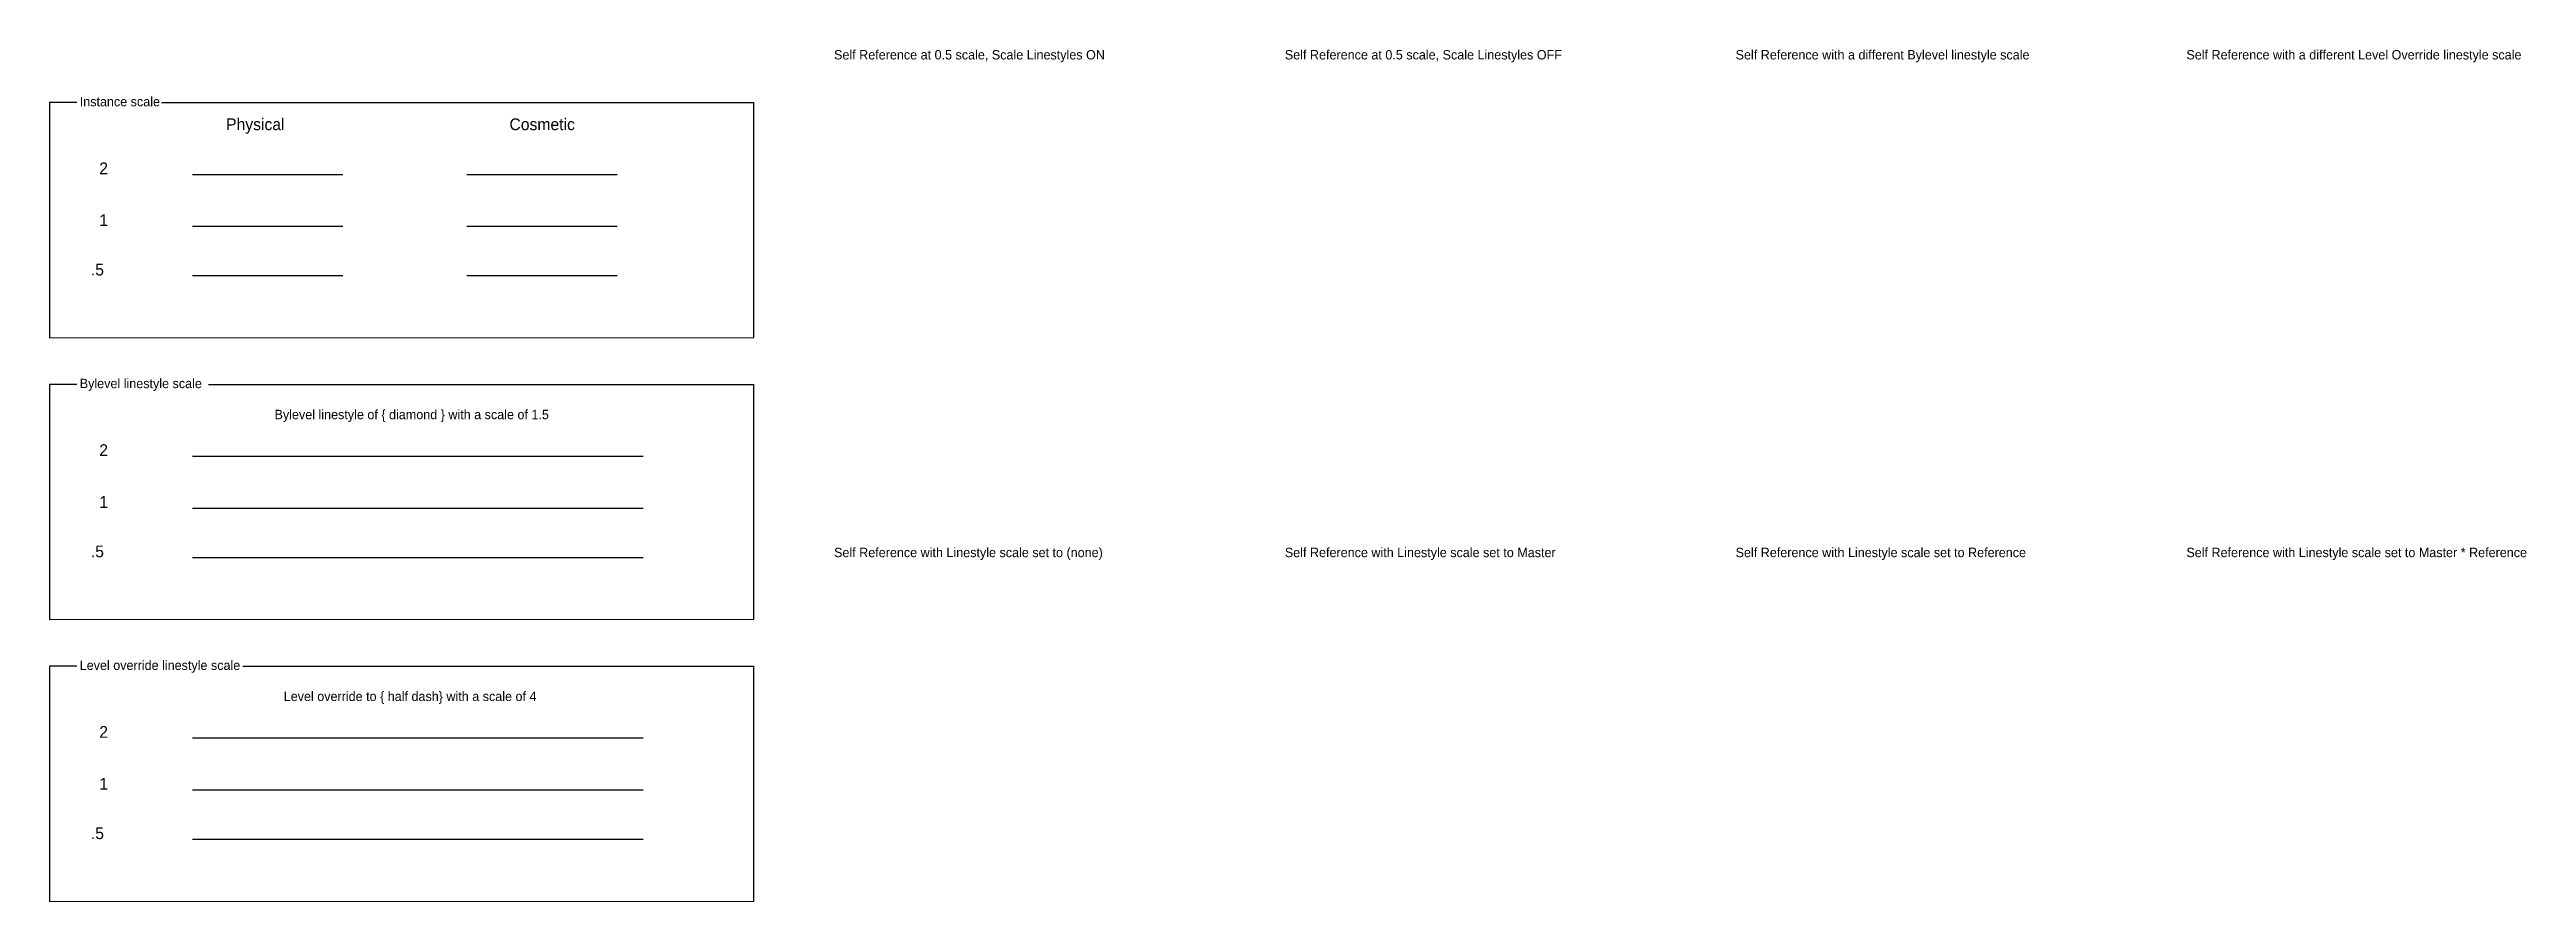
# Model space of a CAD drawing. Extents: x 94 to 918, y 455 to 738.
import ezdxf

# ---------------------------------------------------------------- set-up
doc = ezdxf.new("R2010")
doc.units = 0
for name, color, linetype in [('Default', 7, 'Continuous'), ('Diamond', 7, 'Continuous'), ('Diamond - ls', 7, 'Continuous'), ('Frame', 7, 'Continuous'), ('Half Dash', 7, 'Continuous'), ('RailRoad', 7, 'Continuous')]:
    doc.layers.add(name, color=color, linetype=linetype)

msp = doc.modelspace()

# ---------------------------------------------------------------- linework, layer by layer
at = {"layer": 'Default'}
for p, q in [((131.33, 720.47), (328.41, 720.47)), ((146.94, 626.72), (328.41, 626.72)), ((158.34, 532.97), (328.41, 532.97))]:
    msp.add_line(p, q, dxfattribs=at)
for points in [[(103.17, 720.47), (94.04, 720.47), (94.04, 642.21), (328.41, 642.35), (328.41, 720.47)], [(103.17, 626.72), (94.04, 626.72), (94.04, 548.46), (328.41, 548.6), (328.41, 626.72)], [(103.17, 532.97), (94.04, 532.97), (94.04, 454.71), (328.41, 454.85), (328.41, 532.97)]]:
    msp.add_lwpolyline(points, dxfattribs=at)
at = {"layer": 'Diamond'}
for p, q in [((232.92, 696.59), (282.92, 696.59)), ((232.92, 679.34), (282.92, 679.34)), ((232.92, 662.9), (282.92, 662.9))]:
    msp.add_line(p, q, dxfattribs=at)
at = {"layer": 'Diamond - ls'}
for p, q in [((141.6, 602.84), (291.6, 602.84)), ((141.6, 585.59), (291.6, 585.59)), ((141.6, 569.15), (291.6, 569.15))]:
    msp.add_line(p, q, dxfattribs=at)
at = {"layer": 'Half Dash'}
for p, q in [((141.6, 509.09), (291.6, 509.09)), ((141.6, 491.84), (291.6, 491.84)), ((141.6, 475.4), (291.6, 475.4))]:
    msp.add_line(p, q, dxfattribs=at)
at = {"layer": 'RailRoad'}
for p, q in [((141.6, 696.59), (191.6, 696.59)), ((141.6, 679.34), (191.6, 679.34)), ((141.6, 662.9), (191.6, 662.9))]:
    msp.add_line(p, q, dxfattribs=at)

# ---------------------------------------------------------------- texts
at = {"layer": 'Default'}
for s, height, p in [('Instance scale', 3.125, (104.08, 719.22)), ('Physical', 3.906, (152.78, 711.29)), ('Cosmetic', 3.906, (247.08, 711.29)), ('2', 3.91, (110.58, 696.64)), ('1', 3.91, (110.58, 679.39)), ('.5', 3.906, (107.79, 662.95)), ('Bylevel\xa0linestyle scale', 3.125, (104.08, 625.47)), ('Bylevel linestyle of { diamond } with a scale\xa0of 1.5', 3.125, (168.91, 615.13)), ('2', 3.91, (110.58, 602.89)), ('1', 3.91, (110.58, 585.64)), ('.5', 3.906, (107.79, 569.2)), ('Level\xa0override linestyle scale', 3.125, (104.08, 531.72)), ('Level\xa0override to { half dash} with a scale of 4', 3.125, (171.97, 521.38)), ('2', 3.91, (110.58, 509.14)), ('1', 3.91, (110.58, 491.89)), ('.5', 3.906, (107.79, 475.45))]:
    msp.add_text(s, height=height, dxfattribs=at).set_placement(p)
at = {"layer": 'Frame'}
for s, p in [('Self Reference at 0.5 scale, Scale Linestyles ON', (355.09, 734.81)), ('Self Reference at 0.5 scale, Scale Linestyles OFF', (505.09, 734.81)), ('Self Reference with a different Bylevel linestyle scale', (655.09, 734.81)), ('Self Reference with a different Level Override linestyle scale', (805.09, 734.81)), ('Self Reference with Linestyle scale set to (none)', (355.09, 569.24)), ('Self Reference with Linestyle scale set to Master', (505.09, 569.24)), ('Self Reference with Linestyle scale set to Reference', (655.09, 569.24)), ('Self Reference with Linestyle scale set to Master * Reference', (805.09, 569.24))]:
    msp.add_text(s, height=3.125, dxfattribs=at).set_placement(p)

doc.saveas('drawing.dxf')
